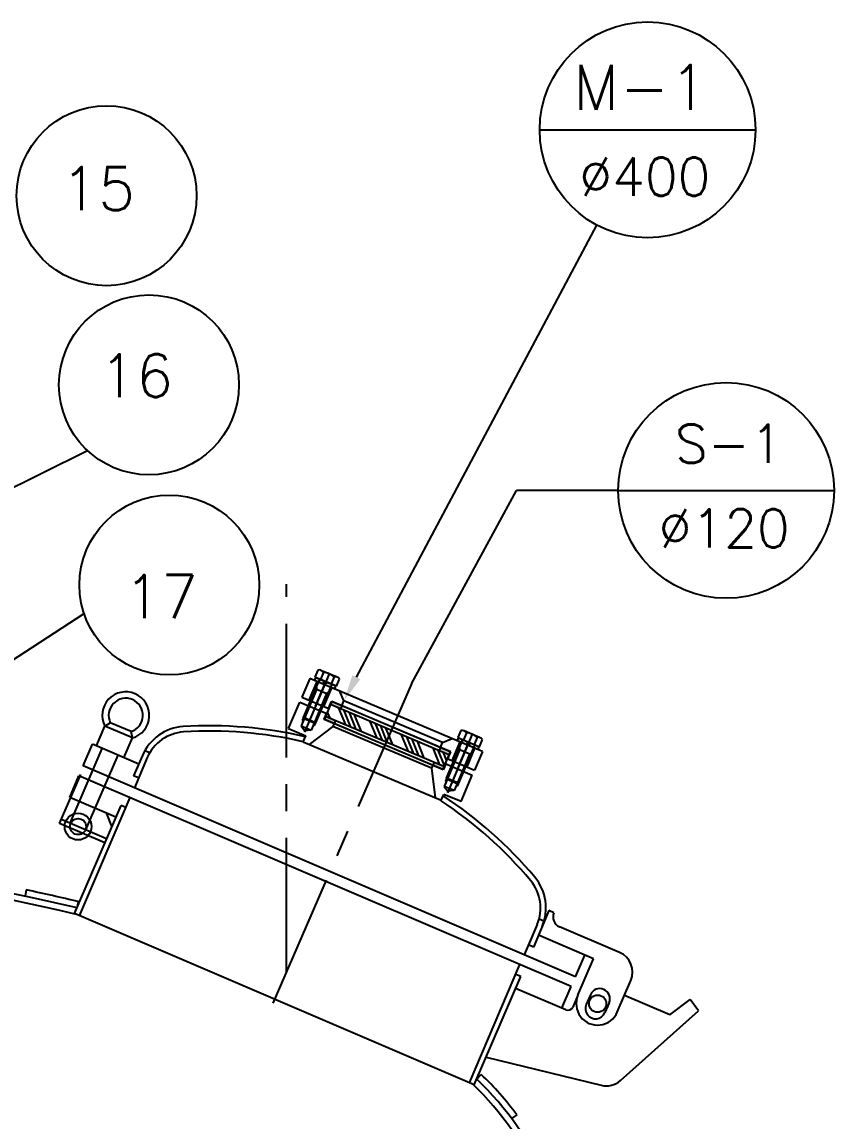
# Model space of a CAD drawing. Extents: x -25020 to 82531, y -53367 to 83281.
# Drawn here: x 2826 to 3584, y 5340 to 6367 of the extents above; entities that cross this region are included whole.
import ezdxf

# ---------------------------------------------------------------- set-up
doc = ezdxf.new("R2010")
doc.units = 0
doc.header["$LTSCALE"] = 100
doc.header["$MEASUREMENT"] = 0
doc.linetypes.add('CENTER', pattern=[2, 1.25, -0.25, 0.25, -0.25])
doc.linetypes.add('HIDDEN', pattern=[0.375, 0.25, -0.125])
doc.layers.get('0').update_dxf_attribs({"linetype": 'CONTINUOUS'})
for name, color, linetype in [('2', 2, 'HIDDEN'), ('4', 4, 'CONTINUOUS'), ('CEN', 1, 'CENTER'), ('CENTER', 1, 'CENTER'), ('DIM', 4, 'CONTINUOUS'), ('HIDDEN', 2, 'HIDDEN'), ('L1', 1, 'CENTER'), ('L3', 3, 'CONTINUOUS'), ('REV', 7, 'CONTINUOUS')]:
    doc.layers.add(name, color=color, linetype=linetype)
doc.styles.add('ROMANS', font='romans.shx')

msp = doc.modelspace()

# ---------------------------------------------------------------- hatches: boundary and pattern name
at = {"layer": 'DIM', "lineweight": -2}
h = msp.add_hatch(color=256, dxfattribs=at)
h.paths.add_polyline_path([(3215.07, 5686.39), (3216.24, 5689.16), (3225.45, 5685.26), (3224.28, 5682.5)])
h.paths.add_polyline_path([(3124.14, 5728.11), (3122.97, 5725.35), (3113.76, 5729.24), (3114.93, 5732.01)])
h = msp.add_hatch(color=256, dxfattribs=at)
h.paths.add_polyline_path([(3209.23, 5672.58), (3210.39, 5675.34), (3219.6, 5671.45), (3218.44, 5668.68)])
h.paths.add_polyline_path([(3118.29, 5714.29), (3117.12, 5711.53), (3107.91, 5715.43), (3109.08, 5718.19)])

# ---------------------------------------------------------------- linework, layer by layer
at = {"color": 1, "linetype": 'CENTER', "lineweight": -2}
msp.add_line((3189.16, 5748.71), (3057.76, 5445.84), dxfattribs=at)
at = {"linetype": 'Continuous', "lineweight": -2}
for p, q in [((2895.07, 5690.69), (2902.96, 5709.1)), ((2902.96, 5709.1), (2908.06, 5712.32)), ((2928.7, 5698.07), (2902.96, 5709.1)), ((2927.51, 5703.99), (2908.06, 5712.32)), ((2920.81, 5679.66), (2928.7, 5698.07)), ((2928.7, 5698.07), (2927.51, 5703.99)), ((2882.73, 5672.04), (2891.4, 5692.26)), ((2934.6, 5673.76), (2891.4, 5692.26)), ((2934.6, 5673.76), (2891.4, 5692.26)), ((2940.4, 5686.5), (2945.04, 5684.52)), ((2938.01, 5681.73), (2929.87, 5662.73)), ((2942.61, 5679.76), (2930.53, 5651.57)), ((3342.34, 5475.15), (2882.73, 5672.04)), ((2860.73, 5618.15), (2880.42, 5664.11)), ((2870.13, 5642.63), (2878.79, 5662.85)), ((3338.4, 5465.96), (2878.79, 5662.85)), ((2934.47, 5660.76), (2929.87, 5662.73)), ((2934.47, 5660.76), (2929.87, 5662.73)), ((2913.33, 5624.12), (2870.13, 5642.63)), ((2874.74, 5534.04), (2918.06, 5635.15)), ((2879.34, 5532.07), (2926.59, 5642.37)), ((2922.66, 5633.18), (2918.06, 5635.15)), ((2904.14, 5628.06), (2909.4, 5614.93)), ((2903.02, 5600.04), (2860.73, 5618.15)), ((2904.67, 5603.9), (2861.47, 5622.4)), ((3247.94, 5374.16), (2874.74, 5534.04)), ((3247.94, 5374.16), (2874.74, 5534.04)), ((3317.64, 5536.86), (3303.07, 5502.85)), ((3322.24, 5534.9), (3317.64, 5536.86)), ((3322.24, 5534.9), (3322.24, 5534.9)), ((3306.62, 5523.83), (3294.54, 5495.63)), ((3306.62, 5523.83), (3298.48, 5504.82)), ((3313.02, 5526.88), (3308.38, 5528.86)), ((3359.27, 5491.83), (3307.8, 5513.88)), ((3383.56, 5497.75), (3327.49, 5521.77)), ((3303.07, 5502.85), (3298.48, 5504.82)), ((3303.07, 5502.85), (3298.48, 5504.82)), ((3342.34, 5475.15), (3351, 5495.38)), ((3344.7, 5457.82), (3359.27, 5491.83)), ((3243.35, 5376.13), (3290.6, 5486.44)), ((3247.94, 5374.16), (3291.26, 5475.28)), ((3291.26, 5475.28), (3286.66, 5477.25)), ((3381.47, 5442.07), (3394.07, 5471.49)), ((3333.41, 5444.16), (3286.53, 5464.25)), ((3329.74, 5445.74), (3338.4, 5465.96)), ((3344.7, 5457.82), (3339.98, 5446.79)), ((3356.32, 5458.28), (3352.39, 5449.09)), ((3373.79, 5450.8), (3369.85, 5441.61)), ((3430.45, 5439.58), (3388.16, 5457.7)), ((3430.45, 5439.58), (3449.45, 5453.8)), ((3457.29, 5443.32), (3449.45, 5453.8)), ((3384.53, 5378.25), (3457.29, 5443.32)), ((3258.97, 5399.9), (3366.47, 5373.72))]:
    msp.add_line(p, q, dxfattribs=at)
at = {"linetype": 'Continuous', "lineweight": -2, "ltscale": 0.3}
for p, q in [((2829.66, 5556.18), (2828.43, 5550.31)), ((2877.01, 5539.31), (2878.43, 5545.14)), ((3250.23, 5379.51), (3254.37, 5383.86)), ((3287.6, 5346.25), (3282.77, 5342.68))]:
    msp.add_line(p, q, dxfattribs=at)
at = {"linetype": 'Continuous', "lineweight": -2}
for centre, radius in [((2878.01, 5615.32), 7.5), ((3363.09, 5449.95), 8)]:
    msp.add_circle(centre, radius, dxfattribs=at)
for centre, radius, start, end in [((2922.51, 5719.19), 22, 286.33161, 207.28921), ((2922.51, 5719.19), 16, 288.22003, 205.40079), ((2979.01, 5664.17), 44.6, 93.6034, 156.81041), ((3001.1, 5313.46), 396, 76.99123, 93.6034), ((2979.01, 5664.17), 39.6, 93.6034, 156.81041), ((3001.1, 5313.46), 391, 77.11935, 93.6034), ((3001.1, 5313.46), 391, 40.01742, 56.50147), ((3001.1, 5313.46), 396, 40.01742, 56.62792), ((3270.22, 5539.42), 39.6, 336.81041, 40.01742), ((3270.22, 5539.42), 44.6, 336.81041, 40.01742), ((3331.43, 5530.96), 10, 156.81041, 246.81041), ((3375.69, 5479.36), 20, 336.81041, 66.81041), ((3365.06, 5454.54), 9.5, 336.81041, 156.81041), ((3363.09, 5449.95), 20, 156.81041, 336.81041), ((3335.38, 5448.76), 5, 246.81041, 336.81041), ((3361.12, 5445.35), 9.5, 156.81041, 336.81041), ((3371.2, 5393.15), 20, 256.3116, 311.81041)]:
    msp.add_arc(centre, radius, start, end, dxfattribs=at)
at = {"lineweight": -2}
for centre, radius, start, end in [((2532.04, 4127.65), 1447.2, 76.22489, 116.5676), ((2532.04, 4127.65), 1453.2, 76.2678, 103.12434), ((2532.04, 4127.65), 1459.2, 76.2678, 78.23145), ((3055.72, 5174.9), 282.32, 0, 46.44984), ((3055.72, 5174.9), 288.32, 36.46321, 46.44984), ((3055.72, 5174.9), 276.32, 0, 46.33444)]:
    msp.add_arc(centre, radius, start, end, dxfattribs=at)
at = {"layer": '2', "linetype": 'Continuous', "lineweight": -2}
for p, q in [((2870.66, 5618.47), (2900.59, 5688.33)), ((2885.37, 5612.17), (2915.3, 5682.03))]:
    msp.add_line(p, q, dxfattribs=at)
msp.add_circle((2878.01, 5615.32), 12.5, dxfattribs=at)
at = {"layer": '4', "linetype": 'Continuous', "lineweight": -2}
msp.add_lwpolyline([(3137.83, 5754.79), (3362.48, 6177.04)], dxfattribs=at)
msp.add_solid([(3141.5, 5752.83), (3126.08, 5732.71), (3134.15, 5756.74)], dxfattribs=at)
at = {"layer": 'CEN', "linetype": 'CENTER', "lineweight": -2}
msp.add_line((3072.51, 5479.84), (3072.51, 5841.74), dxfattribs=at)
at = {"layer": 'CENTER', "lineweight": -2}
for p, q in [((3112.41, 5758.14), (3093.64, 5713.77)), ((3099.56, 5727.77), (3109.21, 5750.58)), ((3109.29, 5750.77), (3108.05, 5747.84)), ((3099.86, 5728.48), (3089.28, 5703.46)), ((3245.95, 5701.66), (3227.19, 5657.28)), ((3233.11, 5671.29), (3242.76, 5694.1)), ((3242.84, 5694.29), (3241.6, 5691.36)), ((3233.41, 5672), (3222.83, 5646.97))]:
    msp.add_line(p, q, dxfattribs=at)
at = {"layer": 'DIM', "lineweight": -2}
for p, q in [((3101.94, 5761.55), (3099.15, 5754.96)), ((3106.99, 5759.41), (3104.21, 5752.83)), ((3119.95, 5754.85), (3104.8, 5761.26)), ((3099.77, 5754.7), (3098.6, 5751.94)), ((3098.6, 5751.94), (3117.57, 5743.91)), ((3099.15, 5754.96), (3119.36, 5746.42)), ((3118.74, 5746.68), (3099.77, 5754.7)), ((3109.86, 5750.44), (3105.93, 5748.84)), ((3111.42, 5749.77), (3107.49, 5748.18)), ((3117.09, 5755.14), (3114.31, 5748.55)), ((3119.36, 5746.42), (3122.15, 5753)), ((3117.57, 5743.91), (3118.74, 5746.68)), ((3113.23, 5716.44), (3110.84, 5722.34)), ((3127.88, 5710.24), (3121.51, 5725.96)), ((3132.77, 5708.17), (3126.39, 5723.9)), ((3137.65, 5706.11), (3131.28, 5721.83)), ((3142.54, 5704.04), (3136.16, 5719.77)), ((3157.19, 5697.84), (3150.81, 5713.57)), ((3162.08, 5695.78), (3155.7, 5711.5)), ((3165.45, 5697.43), (3160.58, 5709.44)), ((3167.52, 5702.32), (3165.47, 5707.37)), ((3166.96, 5693.71), (3165.45, 5697.43)), ((3171.84, 5691.65), (3167.52, 5702.32)), ((3186.5, 5685.45), (3180.12, 5701.17)), ((3191.38, 5683.38), (3185, 5699.11)), ((3196.27, 5681.32), (3189.89, 5697.04)), ((3232.15, 5695.46), (3233.32, 5698.22)), ((3235.49, 5705.07), (3232.7, 5698.48)), ((3232.7, 5698.48), (3252.91, 5689.93)), ((3233.32, 5698.22), (3252.29, 5690.19)), ((3240.54, 5702.93), (3237.75, 5696.34)), ((3253.5, 5698.37), (3238.34, 5704.78)), ((3250.64, 5698.66), (3247.85, 5692.07)), ((3252.91, 5689.93), (3255.69, 5696.52)), ((3201.15, 5679.25), (3194.77, 5694.98)), ((3215.8, 5673.05), (3209.43, 5688.78)), ((3220.06, 5672.53), (3214.31, 5686.71)), ((3251.12, 5687.43), (3232.15, 5695.46)), ((3240.64, 5695.12), (3242.23, 5691.19)), ((3242.2, 5694.46), (3243.8, 5690.53)), ((3252.29, 5690.19), (3251.12, 5687.43)), ((3222.13, 5677.41), (3219.19, 5684.65)), ((3224.19, 5682.3), (3224.08, 5682.58))]:
    msp.add_line(p, q, dxfattribs=at)
for centre, radius, start, end in [((3102.9, 5756.79), 4.86, 32.68981, 101.4583), ((3105.3, 5741.34), 18.15, 49.4861, 84.66201), ((3118.06, 5750.38), 4.86, 32.68981, 101.4583), ((3236.45, 5700.31), 4.86, 32.68981, 101.4583), ((3238.85, 5684.86), 18.15, 49.4861, 84.66201), ((3251.61, 5693.9), 4.86, 32.68981, 101.4583)]:
    msp.add_arc(centre, radius, start, end, dxfattribs=at)
at = {"layer": 'HIDDEN', "lineweight": -2}
for p, q in [((3103.64, 5753.07), (3102.47, 5750.3)), ((3114.88, 5748.31), (3113.71, 5745.55)), ((3237.19, 5696.58), (3236.02, 5693.82)), ((3248.42, 5691.83), (3247.25, 5689.07))]:
    msp.add_line(p, q, dxfattribs=at)
at = {"layer": 'L1', "lineweight": -2}
for p, q in [((3088.52, 5717.06), (3103.73, 5753.03)), ((3114.78, 5748.35), (3099.57, 5712.38)), ((3093.21, 5728.16), (3087.37, 5714.34)), ((3099.57, 5712.38), (3088.52, 5717.06)), ((3089.02, 5715.82), (3088.52, 5717.06)), ((3104.27, 5723.49), (3098.42, 5709.67)), ((3087.37, 5714.34), (3088.07, 5713.42)), ((3087.37, 5714.34), (3088.29, 5713.95)), ((3098.33, 5711.88), (3089.02, 5715.82)), ((3098.42, 5709.67), (3097.28, 5709.53)), ((3097.5, 5710.06), (3098.42, 5709.67)), ((3099.57, 5712.38), (3098.33, 5711.88)), ((3222.06, 5660.58), (3237.28, 5696.54)), ((3248.33, 5691.87), (3233.12, 5655.9)), ((3226.76, 5671.68), (3220.92, 5657.86)), ((3237.81, 5667), (3231.97, 5653.19)), ((3220.92, 5657.86), (3221.61, 5656.94)), ((3221.84, 5657.47), (3220.92, 5657.86)), ((3233.12, 5655.9), (3222.06, 5660.58)), ((3222.57, 5659.33), (3222.06, 5660.58)), ((3231.88, 5655.4), (3222.57, 5659.33)), ((3233.12, 5655.9), (3231.88, 5655.4)), ((3231.97, 5653.19), (3230.82, 5653.04)), ((3231.97, 5653.19), (3231.05, 5653.58))]:
    msp.add_line(p, q, dxfattribs=at)
at = {"layer": 'L3', "lineweight": -2}
for p, q in [((3309.04, 6266), (3510.56, 6266)), ((2649.54, 5849.47), (2886.77, 5966.5)), ((3189.16, 5748.71), (3287.43, 5929.32)), ((3382.3, 5929.32), (3287.43, 5929.32)), ((3382.3, 5929.32), (3583.82, 5929.32)), ((2609.4, 5635.77), (2883.58, 5814.19)), ((3093.78, 5733.35), (3101.18, 5750.85)), ((3100.71, 5743.45), (3089.02, 5715.82)), ((3110.02, 5739.51), (3098.33, 5711.88)), ((3110.89, 5739.14), (3099.84, 5743.82)), ((3100.47, 5745.33), (3100.71, 5743.45)), ((3107.59, 5727.51), (3115, 5745)), ((3111.53, 5740.65), (3110.02, 5739.51)), ((3094.13, 5727.77), (3086.34, 5709.35)), ((3103.34, 5723.87), (3095.55, 5705.45)), ((3086.34, 5709.35), (3095.55, 5705.45)), ((3086.34, 5709.35), (3089.82, 5704.74)), ((3095.55, 5705.45), (3089.82, 5704.74)), ((3234.25, 5686.96), (3222.57, 5659.33)), ((3227.33, 5676.87), (3234.73, 5694.36)), ((3244.43, 5682.66), (3233.38, 5687.33)), ((3234.02, 5688.84), (3234.25, 5686.96)), ((3241.14, 5671.02), (3248.54, 5688.52)), ((3243.56, 5683.03), (3231.88, 5655.4)), ((3245.07, 5684.17), (3243.56, 5683.03)), ((3227.68, 5671.29), (3219.89, 5652.87)), ((3236.89, 5667.39), (3229.1, 5648.97)), ((3229.1, 5648.97), (3219.89, 5652.87)), ((3219.89, 5652.87), (3223.37, 5648.26)), ((3229.1, 5648.97), (3223.37, 5648.26))]:
    msp.add_line(p, q, dxfattribs=at)
for centre, radius in [((3409.8, 6266), 100.76), ((2904.55, 6204.49), 84), ((2944.13, 6027.87), 84), ((3483.06, 5929.32), 100.76), ((2963.19, 5840.96), 84)]:
    msp.add_circle(centre, radius, dxfattribs=at)
at = {"layer": 'REV', "lineweight": -2}
for p, q in [((3094.27, 5753.77), (3086.87, 5736.27)), ((3255.45, 5685.6), (3094.27, 5753.77)), ((3126.08, 5732.71), (3122.36, 5741.89)), ((3074.41, 5706.8), (3084.92, 5731.67)), ((3084.92, 5731.67), (3110.25, 5720.95)), ((3086.87, 5736.27), (3112.2, 5725.56)), ((3113.76, 5729.24), (3109.08, 5718.19)), ((3111.74, 5725.75), (3114.47, 5732.2)), ((3114.93, 5732.01), (3113.76, 5729.24)), ((3224.28, 5682.5), (3113.76, 5729.24)), ((3224.28, 5682.5), (3113.76, 5729.24)), ((3225.91, 5685.07), (3114.47, 5732.2)), ((3225.45, 5685.26), (3114.93, 5732.01)), ((3124.14, 5728.11), (3122.97, 5725.35)), ((3124.14, 5728.11), (3126.08, 5732.71)), ((3218.19, 5693.76), (3126.08, 5732.71)), ((3109.79, 5721.15), (3107.45, 5715.62)), ((3109.08, 5718.19), (3107.91, 5715.43)), ((3219.6, 5671.45), (3109.08, 5718.19)), ((3219.6, 5671.45), (3109.08, 5718.19)), ((3074.41, 5706.8), (3090.52, 5699.98)), ((3115.96, 5708.77), (3093.85, 5692.06)), ((3218.9, 5668.49), (3107.45, 5715.62)), ((3218.44, 5668.68), (3107.91, 5715.43)), ((3117.12, 5711.53), (3115.96, 5708.77)), ((3208.06, 5669.81), (3115.96, 5708.77)), ((3118.29, 5714.29), (3117.12, 5711.53)), ((3088.19, 5694.46), (3090.52, 5699.98)), ((3218.19, 5693.76), (3227.36, 5697.48)), ((3088.19, 5694.46), (3217.13, 5639.92)), ((3216.24, 5689.16), (3215.07, 5686.39)), ((3216.24, 5689.16), (3218.19, 5693.76)), ((3224.28, 5682.5), (3219.6, 5671.45)), ((3222.72, 5678.81), (3248.05, 5668.1)), ((3223.18, 5678.62), (3225.91, 5685.07)), ((3225.45, 5685.26), (3224.28, 5682.5)), ((3255.45, 5685.6), (3248.05, 5668.1)), ((3209.23, 5672.58), (3208.06, 5669.81)), ((3208.06, 5669.81), (3211.47, 5642.31)), ((3210.39, 5675.34), (3209.23, 5672.58)), ((3219.6, 5671.45), (3218.44, 5668.68)), ((3221.23, 5674.01), (3218.9, 5668.49)), ((3220.77, 5674.21), (3246.1, 5663.5)), ((3235.58, 5638.63), (3246.1, 5663.5)), ((3217.13, 5639.92), (3219.47, 5645.45)), ((3235.58, 5638.63), (3219.47, 5645.45))]:
    msp.add_line(p, q, dxfattribs=at)

# ---------------------------------------------------------------- texts
at = {"layer": '4', "lineweight": -2, "style": 'ROMANS'}
for s, height, p in [('M-1', 41.984, (3340.19, 6284.73)), ('15', 40.235, (2862.24, 6191.06)), ('%%C400', 35.686, (3346.01, 6204.45)), ('16', 40.235, (2897.83, 6016.29)), ('S-1', 35.686, (3435.19, 5955.04)), ('%%c120', 35.686, (3420.12, 5876)), ('17', 40.235, (2920.96, 5810.07))]:
    msp.add_text(s, height=height, dxfattribs=at).set_placement(p)

doc.saveas('drawing.dxf')
